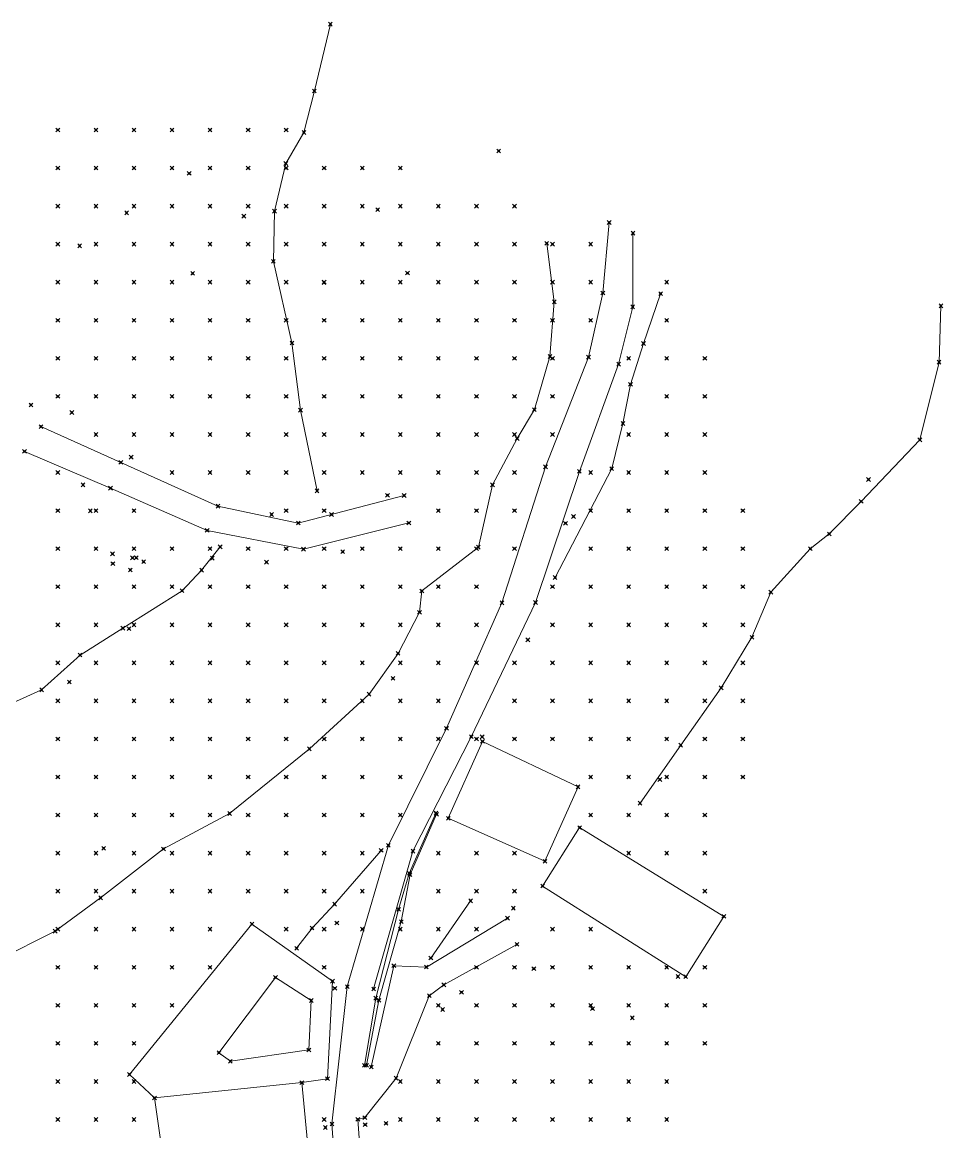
# Model space of a CAD drawing. Header units: metres. Extents: x 441556 to 446409, y 432338 to 461058.
# Drawn here: x 445364.5 to 445437, y 439567.9 to 439655.3 of the extents above; entities that cross this region are included whole.
import ezdxf

# ---------------------------------------------------------------- set-up
doc = ezdxf.new("R2010")
doc.units = ezdxf.units.M
doc.header["$MEASUREMENT"] = 0
doc.header["$PDMODE"] = 35
doc.header["$PDSIZE"] = 0.15
for name, color, linetype, lineweight in [('DTM-BRE-RevN_GRP_CONSTRUCTIE', 2, 'Continuous', 0), ('DTM-BRE-RevN_GRP_DRUM DE PIATRA', 2, 'Continuous', 0), ('DTM-BRE-RevN_GRP_DRUM PAMANT', 2, 'Continuous', 0), ('DTM-BRE-RevN_GRP_DRUM PIATRA', 2, 'Continuous', 0), ('DTM-BRE-RevN_GRP_TALUZ JOS', 2, 'Continuous', 0), ('DTM-BRE-RevN_GRP_TALUZ SUS', 2, 'Continuous', 0), ('DTM-BRE-RevN_GRP_ZID SPRIJIN JOS', 2, 'Continuous', 0), ('DTM-BRE-RevN_GRP_ZID SPRIJIN SUS', 2, 'Continuous', 0), ('DTM-NOK-RevN_LIDAR_co_lidar', 91, 'Continuous', 0), ('DTM-NOK-RevN_RTK', 32, 'Continuous', 0)]:
    doc.layers.add(name, color=color, linetype=linetype, lineweight=lineweight)

msp = doc.modelspace()

# ---------------------------------------------------------------- linework, layer by layer
at = {"layer": 'DTM-BRE-RevN_GRP_CONSTRUCTIE'}
for p, q in [((445400.733, 439598.671, 365.261), (445398.036, 439592.613, 365.159)), ((445408.265, 439595.087, 372.804), (445400.733, 439598.671, 365.261)), ((445405.653, 439589.222, 371.632), (445408.265, 439595.087, 372.804)), ((445398.036, 439592.613, 365.159), (445405.653, 439589.222, 371.632)), ((445408.386, 439591.876, 372.341), (445405.47, 439587.273, 371.505)), ((445419.757, 439584.877, 372.659), (445408.386, 439591.876, 372.341)), ((445405.47, 439587.273, 371.505), (445416.749, 439580.128, 371.659)), ((445416.749, 439580.128, 371.659), (445419.757, 439584.877, 372.659)), ((445382.563, 439584.277, 360.284), (445372.905, 439572.418, 358.838)), ((445388.914, 439579.774, 363.689), (445382.563, 439584.277, 360.284)), ((445384.42, 439580.073, 362.506), (445379.958, 439574.139, 362.506)), ((445387.238, 439578.252, 362.994), (445384.42, 439580.073, 362.506)), ((445388.52, 439572.088, 365.05), (445388.914, 439579.774, 363.689)), ((445387.045, 439574.35, 363.58), (445387.238, 439578.252, 362.994)), ((445380.859, 439573.462, 362.506), (445387.045, 439574.35, 363.58)), ((445379.958, 439574.139, 362.506), (445380.859, 439573.462, 362.506)), ((445372.905, 439572.418, 358.838), (445374.882, 439570.569, 363.669)), ((445374.882, 439570.569, 363.669), (445386.495, 439571.776, 364.385)), ((445386.495, 439571.776, 364.385), (445388.52, 439572.088, 365.05)), ((445386.495, 439571.776, 364.385), (445387.339, 439562.689, 364.143)), ((445376.19, 439561.484, 361.575), (445374.882, 439570.569, 363.669))]:
    msp.add_line(p, q, dxfattribs=at)
at = {"layer": 'DTM-BRE-RevN_GRP_DRUM DE PIATRA'}
for p, q in [((445372.223, 439620.655, 370.252), (445365.927, 439623.477, 371.656)), ((445371.415, 439618.622, 369.978), (445364.638, 439621.525, 371.772)), ((445379.878, 439617.208, 368.7), (445372.223, 439620.655, 370.252)), ((445379.029, 439615.296, 368.33), (445371.415, 439618.622, 369.978)), ((445394.562, 439618.051, 365.663), (445386.213, 439615.88, 367.24)), ((445386.213, 439615.88, 367.24), (445379.878, 439617.208, 368.7)), ((445394.927, 439615.882, 365.505), (445386.626, 439613.82, 367.062)), ((445386.626, 439613.82, 367.062), (445379.029, 439615.296, 368.33))]:
    msp.add_line(p, q, dxfattribs=at)
at = {"layer": 'DTM-BRE-RevN_GRP_DRUM PAMANT'}
for p, q in [((445396.308, 439580.884, 367.92), (445402.707, 439584.739, 370.37)), ((445397.688, 439579.49, 368.26), (445403.444, 439582.675, 370.492)), ((445391.964, 439573.012, 365.744), (445393.746, 439580.994, 367.546)), ((445393.746, 439580.994, 367.546), (445396.308, 439580.884, 367.92)), ((445396.536, 439578.625, 367.722), (445397.688, 439579.49, 368.26)), ((445393.917, 439572.13, 366.092), (445396.536, 439578.625, 367.722)), ((445391.457, 439569.018, 365.466), (445393.917, 439572.13, 366.092))]:
    msp.add_line(p, q, dxfattribs=at)
at = {"layer": 'DTM-BRE-RevN_GRP_DRUM PIATRA'}
for p, q in [((445410.218, 439634.005, 368.193), (445410.721, 439639.566, 369.512)), ((445412.572, 439632.911, 368.607), (445412.594, 439638.721, 369.101)), ((445409.084, 439628.951, 367.475), (445410.218, 439634.005, 368.193)), ((445411.46, 439628.401, 367.709), (445412.572, 439632.911, 368.607)), ((445405.693, 439620.307, 365.715), (445409.084, 439628.951, 367.475)), ((445408.365, 439619.948, 366.198), (445411.46, 439628.401, 367.709)), ((445402.263, 439609.59, 364.653), (445405.693, 439620.307, 365.715)), ((445404.905, 439609.614, 365.156), (445408.365, 439619.948, 366.198)), ((445397.896, 439599.703, 364.822), (445402.263, 439609.59, 364.653)), ((445399.848, 439599.036, 365.033), (445404.905, 439609.614, 365.156)), ((445393.315, 439590.482, 364.93), (445397.896, 439599.703, 364.822)), ((445395.25, 439590.024, 365.137), (445399.848, 439599.036, 365.033)), ((445390.072, 439579.342, 364.866), (445393.315, 439590.482, 364.93)), ((445392.147, 439579.157, 364.911), (445395.25, 439590.024, 365.137)), ((445388.865, 439568.521, 365.178), (445390.072, 439579.342, 364.866)), ((445389.582, 439557.861, 364.513), (445388.865, 439568.521, 365.178)), ((445390.91, 439568.883, 365.299), (445391.457, 439569.018, 365.466)), ((445391.655, 439558.594, 364.582), (445390.91, 439568.883, 365.299))]:
    msp.add_line(p, q, dxfattribs=at)
at = {"layer": 'DTM-BRE-RevN_GRP_TALUZ JOS'}
for p, q in [((445406.391, 439633.311, 367.177), (445405.794, 439637.915, 367.683)), ((445413.423, 439630.026, 369.95), (445414.771, 439633.954, 370.617)), ((445406.049, 439629.001, 366.314), (445406.391, 439633.311, 367.177)), ((445412.402, 439626.802, 368.315), (445413.423, 439630.026, 369.95)), ((445404.82, 439624.815, 365.66), (445406.049, 439629.001, 366.314)), ((445411.804, 439623.72, 368.308), (445412.402, 439626.802, 368.315)), ((445403.464, 439622.537, 365.439), (445404.82, 439624.815, 365.66)), ((445410.915, 439620.163, 367.682), (445411.804, 439623.72, 368.308)), ((445401.524, 439618.891, 365.018), (445403.464, 439622.537, 365.439)), ((445406.452, 439611.59, 365.288), (445410.915, 439620.163, 367.682)), ((445400.407, 439613.974, 364.816), (445401.524, 439618.891, 365.018)), ((445395.946, 439610.526, 362.861), (445400.407, 439613.974, 364.816)), ((445395.768, 439608.843, 362.347), (445395.946, 439610.526, 362.861)), ((445394.077, 439605.607, 361.194), (445395.768, 439608.843, 362.347)), ((445391.787, 439602.397, 360.185), (445394.077, 439605.607, 361.194)), ((445387.085, 439598.085, 359.233), (445391.787, 439602.397, 360.185)), ((445380.8, 439592.986, 356.994), (445387.085, 439598.085, 359.233)), ((445375.592, 439590.196, 354.612), (445380.8, 439592.986, 356.994)), ((445370.629, 439586.345, 354.594), (445375.592, 439590.196, 354.612)), ((445367.049, 439583.71, 353.466), (445370.629, 439586.345, 354.594)), ((445361.728, 439581.055, 352.612), (445367.049, 439583.71, 353.466))]:
    msp.add_line(p, q, dxfattribs=at)
at = {"layer": 'DTM-BRE-RevN_GRP_TALUZ SUS'}
for p, q in [((445387.478, 439649.933, 380.802), (445388.745, 439655.198, 382.202)), ((445386.656, 439646.657, 380.021), (445387.478, 439649.933, 380.802)), ((445385.226, 439644.208, 379.286), (445386.656, 439646.657, 380.021)), ((445384.338, 439640.456, 377.5), (445385.226, 439644.208, 379.286)), ((445384.249, 439636.501, 375.603), (445384.338, 439640.456, 377.5)), ((445385.713, 439630.067, 372.454), (445384.249, 439636.501, 375.603)), ((445436.719, 439628.551, 383.187), (445436.863, 439632.992, 383.782)), ((445386.383, 439624.77, 370.496), (445385.713, 439630.067, 372.454)), ((445435.205, 439622.433, 382.075), (445436.719, 439628.551, 383.187)), ((445387.692, 439618.412, 368.785), (445386.383, 439624.77, 370.496)), ((445430.573, 439617.585, 380.38), (445435.205, 439622.433, 382.075)), ((445428.062, 439615.02, 379.501), (445430.573, 439617.585, 380.38)), ((445426.568, 439613.851, 378.945), (445428.062, 439615.02, 379.501)), ((445378.591, 439612.168, 367.608), (445380.057, 439614.004, 368.076)), ((445423.463, 439610.434, 377.894), (445426.568, 439613.851, 378.945)), ((445377.049, 439610.547, 366.891), (445378.591, 439612.168, 367.608)), ((445372.385, 439607.591, 367.158), (445377.049, 439610.547, 366.891)), ((445421.97, 439606.874, 377.388), (445423.463, 439610.434, 377.894)), ((445369.011, 439605.476, 367.047), (445372.385, 439607.591, 367.158)), ((445419.542, 439602.89, 376.576), (445421.97, 439606.874, 377.388)), ((445365.984, 439602.735, 366.873), (445369.011, 439605.476, 367.047)), ((445359.469, 439599.784, 367.264), (445365.984, 439602.735, 366.873)), ((445416.357, 439598.368, 375.012), (445419.542, 439602.89, 376.576)), ((445413.148, 439593.801, 374.316), (445416.357, 439598.368, 375.012)), ((445389.076, 439585.841, 363.882), (445392.749, 439590.078, 364.457)), ((445387.3, 439583.958, 363.058), (445389.076, 439585.841, 363.882)), ((445396.663, 439581.597, 367.925), (445399.795, 439586.102, 370.829)), ((445386.084, 439582.364, 362.569), (445387.3, 439583.958, 363.058))]:
    msp.add_line(p, q, dxfattribs=at)
at = {"layer": 'DTM-BRE-RevN_GRP_ZID SPRIJIN JOS'}
for p, q in [((445397.06, 439593.017, 365.351), (445394.959, 439588.268, 365.492)), ((445394.959, 439588.268, 365.492), (445394.119, 439585.432, 365.312)), ((445394.119, 439585.432, 365.312), (445392.316, 439578.439, 365.102)), ((445392.316, 439578.439, 365.102), (445391.435, 439573.137, 365.564))]:
    msp.add_line(p, q, dxfattribs=at)
at = {"layer": 'DTM-BRE-RevN_GRP_ZID SPRIJIN SUS'}
for p, q in [((445397.105, 439592.926, 368.036), (445395.02, 439588.171, 368.273)), ((445395.02, 439588.171, 368.273), (445394.332, 439584.468, 367.752)), ((445394.332, 439584.468, 367.752), (445392.567, 439578.269, 367.083)), ((445392.567, 439578.269, 367.083), (445391.588, 439573.143, 365.817))]:
    msp.add_line(p, q, dxfattribs=at)
at = {"layer": 'DTM-NOK-RevN_LIDAR_co_lidar'}
for p in [(445367.263, 439646.853, 378.064), (445370.262, 439646.853, 378.424), (445373.262, 439646.853, 378.852), (445376.261, 439646.853, 379.335), (445379.26, 439646.853, 379.659), (445382.26, 439646.853, 379.815), (445385.259, 439646.853, 379.93), (445367.263, 439643.853, 377.77), (445370.262, 439643.853, 378.072), (445373.262, 439643.853, 378.448), (445376.261, 439643.853, 378.779), (445377.617, 439643.433, 378.825), (445379.26, 439643.853, 378.938), (445382.26, 439643.853, 378.983), (445385.259, 439643.853, 378.913), (445388.258, 439643.853, 378.328), (445391.258, 439643.853, 377.472), (445394.257, 439643.853, 376.149), (445367.263, 439640.854, 377.418), (445370.262, 439640.854, 377.503), (445373.262, 439640.854, 377.655), (445376.261, 439640.854, 377.834), (445379.26, 439640.854, 377.873), (445382.26, 439640.854, 377.8), (445385.259, 439640.854, 377.542), (445388.258, 439640.854, 376.963), (445391.258, 439640.854, 376.073), (445394.257, 439640.854, 375.008), (445397.256, 439640.854, 374.049), (445400.256, 439640.854, 373.15), (445403.255, 439640.854, 371.308), (445367.263, 439637.855, 376.345), (445370.262, 439637.855, 376.629), (445373.262, 439637.855, 376.76), (445376.261, 439637.855, 376.728), (445379.26, 439637.855, 376.588), (445382.26, 439637.855, 376.353), (445385.259, 439637.855, 376.01), (445388.258, 439637.855, 375.551), (445391.258, 439637.855, 374.798), (445394.257, 439637.855, 373.847), (445397.256, 439637.855, 372.862), (445400.256, 439637.855, 371.595), (445403.255, 439637.855, 369.469), (445406.254, 439637.855, 368.084), (445409.254, 439637.855, 368.931), (445367.263, 439634.855, 375.023), (445370.262, 439634.855, 375.343), (445373.262, 439634.855, 375.499), (445376.261, 439634.855, 375.461), (445379.26, 439634.855, 375.263), (445382.26, 439634.855, 374.974), (445385.259, 439634.855, 374.6), (445388.258, 439634.855, 374.202), (445391.258, 439634.855, 373.417), (445394.257, 439634.855, 372.272), (445397.256, 439634.855, 371.44), (445400.256, 439634.855, 370.515), (445403.255, 439634.855, 368.647), (445406.254, 439634.855, 367.407), (445409.254, 439634.855, 368.009), (445415.252, 439634.855, 370.511), (445367.263, 439631.856, 374.266), (445370.262, 439631.856, 374.288), (445373.262, 439631.856, 374.13), (445376.261, 439631.856, 373.943), (445379.26, 439631.856, 373.743), (445382.26, 439631.856, 373.482), (445385.259, 439631.856, 373.203), (445388.258, 439631.856, 372.793), (445391.258, 439631.856, 372.055), (445394.257, 439631.856, 371.164), (445397.256, 439631.856, 370.265), (445400.256, 439631.856, 369.411), (445403.255, 439631.856, 367.962), (445406.254, 439631.856, 366.944), (445409.254, 439631.856, 367.779), (445415.252, 439631.856, 370.696), (445367.263, 439628.857, 373.495), (445370.262, 439628.857, 373.264), (445373.262, 439628.857, 372.934), (445376.261, 439628.857, 372.653), (445379.26, 439628.857, 372.375), (445382.26, 439628.857, 372.112), (445385.259, 439628.857, 371.905), (445388.258, 439628.857, 371.557), (445391.258, 439628.857, 370.892), (445394.257, 439628.857, 370.023), (445397.256, 439628.857, 369.064), (445400.256, 439628.857, 368.216), (445403.255, 439628.857, 367.077), (445406.254, 439628.857, 366.555), (445412.253, 439628.857, 368.791), (445415.252, 439628.857, 371.023), (445418.252, 439628.857, 372.812), (445367.263, 439625.857, 372.545), (445370.262, 439625.857, 372.422), (445373.262, 439625.857, 372.141), (445376.261, 439625.857, 371.822), (445379.26, 439625.857, 371.503), (445382.26, 439625.857, 371.227), (445385.259, 439625.857, 370.948), (445388.258, 439625.857, 370.542), (445391.258, 439625.857, 369.778), (445394.257, 439625.857, 368.791), (445397.256, 439625.857, 367.81), (445400.256, 439625.857, 367.082), (445403.255, 439625.857, 366.309), (445406.254, 439625.857, 366.189), (445415.252, 439625.857, 371.489), (445418.252, 439625.857, 373.138), (445368.361, 439624.59, 372.354), (445370.262, 439622.858, 371.271), (445373.262, 439622.858, 371.265), (445376.261, 439622.858, 371.169), (445379.26, 439622.858, 370.832), (445382.26, 439622.858, 370.529), (445385.259, 439622.858, 370.163), (445388.258, 439622.858, 369.625), (445391.258, 439622.858, 368.683), (445394.257, 439622.858, 367.646), (445397.256, 439622.858, 366.767), (445400.256, 439622.858, 366.257), (445403.255, 439622.858, 365.625), (445406.254, 439622.858, 365.866), (445412.253, 439622.858, 369.272), (445415.252, 439622.858, 371.995), (445418.252, 439622.858, 373.59), (445367.263, 439619.859, 370.769), (445376.261, 439619.859, 370.073), (445379.26, 439619.859, 369.92), (445382.26, 439619.859, 369.763), (445385.259, 439619.859, 369.41), (445388.258, 439619.859, 368.697), (445391.258, 439619.859, 367.55), (445394.257, 439619.859, 366.51), (445397.256, 439619.859, 365.833), (445400.256, 439619.859, 365.497), (445403.255, 439619.859, 365.266), (445409.254, 439619.859, 366.594), (445412.253, 439619.859, 369.632), (445415.252, 439619.859, 372.247), (445418.252, 439619.859, 373.98), (445431.159, 439619.304, 380.717), (445367.263, 439616.859, 369.931), (445370.262, 439616.859, 369.536), (445373.262, 439616.859, 369.331), (445385.259, 439616.859, 368.169), (445388.258, 439616.859, 367.403), (445397.256, 439616.859, 365.284), (445400.256, 439616.859, 365.07), (445403.255, 439616.859, 365.082), (445409.254, 439616.859, 367.192), (445412.253, 439616.859, 369.993), (445415.252, 439616.859, 372.404), (445418.252, 439616.859, 374.242), (445421.251, 439616.859, 376.165), (445367.263, 439613.86, 369.006), (445370.262, 439613.86, 368.658), (445373.262, 439613.86, 368.568), (445376.261, 439613.86, 368.342), (445379.26, 439613.86, 367.969), (445382.26, 439613.86, 367.63), (445385.259, 439613.86, 367.142), (445388.258, 439613.86, 366.451), (445391.258, 439613.86, 365.638), (445394.257, 439613.86, 364.972), (445397.256, 439613.86, 364.858), (445400.256, 439613.86, 364.844), (445403.255, 439613.86, 364.917), (445409.254, 439613.86, 367.865), (445412.253, 439613.86, 370.354), (445415.252, 439613.86, 372.641), (445418.252, 439613.86, 374.464), (445421.251, 439613.86, 376.4), (445367.263, 439610.861, 368.18), (445370.262, 439610.861, 367.897), (445373.262, 439610.861, 367.602), (445376.261, 439610.861, 367.175), (445379.26, 439610.861, 366.8), (445382.26, 439610.861, 366.465), (445385.259, 439610.861, 366.017), (445388.258, 439610.861, 365.401), (445391.258, 439610.861, 364.466), (445394.257, 439610.861, 363.749), (445397.256, 439610.861, 363.89), (445400.256, 439610.861, 364.466), (445406.254, 439610.861, 365.764), (445409.254, 439610.861, 368.361), (445412.253, 439610.861, 370.719), (445415.252, 439610.861, 372.87), (445418.252, 439610.861, 374.742), (445421.251, 439610.861, 376.646), (445367.263, 439607.861, 367.616), (445370.262, 439607.861, 367.097), (445373.262, 439607.861, 366.336), (445376.261, 439607.861, 365.636), (445379.26, 439607.861, 365.147), (445382.26, 439607.861, 364.778), (445385.259, 439607.861, 364.432), (445388.258, 439607.861, 363.932), (445391.258, 439607.861, 363.116), (445394.257, 439607.861, 362.476), (445397.256, 439607.861, 363.071), (445400.256, 439607.861, 364.268), (445406.254, 439607.861, 366.572), (445409.254, 439607.861, 368.92), (445412.253, 439607.861, 371.201), (445415.252, 439607.861, 373.192), (445418.252, 439607.861, 375.156), (445421.251, 439607.861, 376.873), (445367.263, 439604.862, 366.853), (445370.262, 439604.862, 365.858), (445373.262, 439604.862, 364.866), (445376.261, 439604.862, 364.086), (445379.26, 439604.862, 363.474), (445382.26, 439604.862, 363.09), (445385.259, 439604.862, 362.845), (445388.258, 439604.862, 362.498), (445391.258, 439604.862, 361.838), (445394.257, 439604.862, 361.584), (445397.256, 439604.862, 363.146), (445400.256, 439604.862, 364.488), (445403.255, 439604.862, 365.122), (445406.254, 439604.862, 367.389), (445409.254, 439604.862, 369.617), (445412.253, 439604.862, 371.836), (445415.252, 439604.862, 373.662), (445418.252, 439604.862, 375.538), (445421.251, 439604.862, 376.852), (445393.677, 439603.636, 360.845), (445367.263, 439601.863, 365.364), (445370.262, 439601.863, 364.271), (445373.262, 439601.863, 363.35), (445376.261, 439601.863, 362.543), (445379.26, 439601.863, 361.951), (445382.26, 439601.863, 361.647), (445385.259, 439601.863, 361.419), (445388.258, 439601.863, 361.086), (445391.258, 439601.863, 360.854), (445394.257, 439601.863, 361.644), (445397.256, 439601.863, 363.754), (445403.255, 439601.863, 365.842), (445406.254, 439601.863, 368.193), (445409.254, 439601.863, 370.341), (445412.253, 439601.863, 372.472), (445415.252, 439601.863, 374.112), (445418.252, 439601.863, 375.709), (445421.251, 439601.863, 376.466), (445367.263, 439598.863, 363.518), (445370.262, 439598.863, 362.625), (445373.262, 439598.863, 361.736), (445376.261, 439598.863, 360.99), (445379.26, 439598.863, 360.543), (445382.26, 439598.863, 360.253), (445385.259, 439598.863, 359.967), (445388.258, 439598.863, 359.956), (445391.258, 439598.863, 360.661), (445394.257, 439598.863, 362.6), (445397.256, 439598.863, 364.455), (445400.256, 439598.863, 365.082), (445403.255, 439598.863, 367.025), (445406.254, 439598.863, 369.083), (445409.254, 439598.863, 371.069), (445412.253, 439598.863, 373.055), (445415.252, 439598.863, 374.424), (445418.252, 439598.863, 375.614), (445421.251, 439598.863, 375.915), (445367.263, 439595.864, 361.681), (445370.262, 439595.864, 360.772), (445373.262, 439595.864, 359.961), (445376.261, 439595.864, 359.391), (445379.26, 439595.864, 359.118), (445382.26, 439595.864, 358.876), (445385.259, 439595.864, 358.887), (445388.258, 439595.864, 359.888), (445391.258, 439595.864, 361.418), (445394.257, 439595.864, 363.61), (445409.254, 439595.864, 371.914), (445412.253, 439595.864, 373.626), (445414.706, 439595.67, 374.486), (445415.252, 439595.864, 374.527), (445418.252, 439595.864, 375.147), (445421.251, 439595.864, 375.283), (445367.263, 439592.865, 359.791), (445370.262, 439592.865, 358.94), (445373.262, 439592.865, 358.162), (445376.261, 439592.865, 357.628), (445379.26, 439592.865, 357.559), (445382.26, 439592.865, 357.996), (445385.259, 439592.865, 359.197), (445388.258, 439592.865, 360.812), (445391.258, 439592.865, 362.617), (445394.257, 439592.865, 364.376), (445409.254, 439592.865, 372.551), (445412.253, 439592.865, 373.779), (445415.252, 439592.865, 374.415), (445418.252, 439592.865, 374.59), (445367.263, 439589.865, 357.854), (445370.262, 439589.865, 357.054), (445373.262, 439589.865, 356.15), (445376.261, 439589.865, 355.8), (445379.26, 439589.865, 356.741), (445382.26, 439589.865, 358.34), (445385.259, 439589.865, 360.371), (445388.258, 439589.865, 362.163), (445391.258, 439589.865, 363.725), (445397.256, 439589.865, 367.133), (445400.256, 439589.865, 370.3), (445403.255, 439589.865, 371.047), (445412.253, 439589.865, 373.168), (445415.252, 439589.865, 373.88), (445418.252, 439589.865, 374.202), (445367.263, 439586.866, 355.769), (445370.262, 439586.866, 355.118), (445373.262, 439586.866, 354.919), (445376.261, 439586.866, 355.697), (445379.26, 439586.866, 357.384), (445382.26, 439586.866, 359.441), (445385.259, 439586.866, 361.462), (445388.258, 439586.866, 363.186), (445391.258, 439586.866, 364.441), (445397.256, 439586.866, 369.849), (445400.256, 439586.866, 370.613), (445403.255, 439586.866, 371.056), (445418.252, 439586.866, 373.466), (445367.263, 439583.867, 354.206), (445370.262, 439583.867, 354.529), (445373.262, 439583.867, 355.514), (445376.261, 439583.867, 356.94), (445379.26, 439583.867, 358.455), (445385.259, 439583.867, 362.23), (445388.258, 439583.867, 363.578), (445391.258, 439583.867, 364.658), (445394.257, 439583.867, 365.406), (445397.256, 439583.867, 368.278), (445400.256, 439583.867, 369.869), (445406.254, 439583.867, 371.089), (445409.254, 439583.867, 371.377), (445367.263, 439580.867, 354.279), (445370.262, 439580.867, 355.748), (445373.262, 439580.867, 357.044), (445376.261, 439580.867, 357.964), (445379.26, 439580.867, 358.903), (445388.258, 439580.867, 363.595), (445400.256, 439580.867, 369.166), (445403.255, 439580.867, 370.272), (445406.254, 439580.867, 370.862), (445409.254, 439580.867, 371.148), (445412.253, 439580.867, 371.341), (445415.252, 439580.867, 371.589), (445418.252, 439580.867, 371.854), (445367.263, 439577.868, 355.228), (445370.262, 439577.868, 356.493), (445373.262, 439577.868, 357.756), (445376.261, 439577.868, 358.598), (445397.256, 439577.868, 368.043), (445400.256, 439577.868, 369.439), (445403.255, 439577.868, 369.888), (445406.254, 439577.868, 370.126), (445409.254, 439577.868, 370.528), (445412.253, 439577.868, 370.798), (445415.252, 439577.868, 371.112), (445418.252, 439577.868, 371.403), (445367.263, 439574.868, 356.32), (445370.262, 439574.868, 357.378), (445373.262, 439574.868, 358.255), (445397.256, 439574.868, 368.53), (445400.256, 439574.868, 369.382), (445403.255, 439574.868, 369.567), (445406.254, 439574.868, 369.684), (445409.254, 439574.868, 369.852), (445412.253, 439574.868, 370.048), (445415.252, 439574.868, 370.221), (445418.252, 439574.868, 370.604), (445367.263, 439571.869, 357.17), (445370.262, 439571.869, 358.3), (445373.262, 439571.869, 359.107), (445394.257, 439571.869, 366.273), (445397.256, 439571.869, 368.5), (445400.256, 439571.869, 369.155), (445403.255, 439571.869, 369.308), (445406.254, 439571.869, 369.419), (445409.254, 439571.869, 369.481), (445412.253, 439571.869, 369.51), (445415.252, 439571.869, 369.649), (445367.263, 439568.87, 358.365), (445370.262, 439568.87, 359.901), (445373.262, 439568.87, 360.903), (445388.258, 439568.87, 364.178), (445394.257, 439568.87, 366.758), (445397.256, 439568.87, 368.085), (445400.256, 439568.87, 368.954), (445403.255, 439568.87, 369.113), (445406.254, 439568.87, 369.212), (445409.254, 439568.87, 369.228), (445412.253, 439568.87, 369.241), (445415.252, 439568.87, 369.277)]:
    msp.add_point(p, dxfattribs=at)
at = {"layer": 'DTM-NOK-RevN_RTK'}
for p in [(445388.745, 439655.198, 382.202), (445387.478, 439649.933, 380.802), (445386.656, 439646.657, 380.021), (445402.006, 439645.2, 373.069), (445385.226, 439644.208, 379.286), (445372.679, 439640.325, 377.64), (445381.916, 439640.06, 377.52), (445384.338, 439640.456, 377.5), (445392.473, 439640.577, 375.361), (445410.721, 439639.566, 369.512), (445412.594, 439638.721, 369.101), (445368.978, 439637.719, 376.842), (445405.794, 439637.915, 367.683), (445384.249, 439636.501, 375.603), (445377.885, 439635.552, 375.989), (445394.816, 439635.581, 372.551), (445388.24, 439634.836, 374.192), (445410.218, 439634.005, 368.193), (445414.771, 439633.954, 370.617), (445406.391, 439633.311, 367.177), (445412.572, 439632.911, 368.607), (445436.863, 439632.992, 383.782), (445385.713, 439630.067, 372.454), (445413.423, 439630.026, 369.95), (445406.049, 439629.001, 366.314), (445409.084, 439628.951, 367.475), (445411.46, 439628.401, 367.709), (445436.719, 439628.551, 383.187), (445412.402, 439626.802, 368.315), (445365.138, 439625.186, 372.213), (445386.383, 439624.77, 370.496), (445404.82, 439624.815, 365.66), (445365.927, 439623.477, 371.656), (445411.804, 439623.72, 368.308), (445403.464, 439622.537, 365.439), (445435.205, 439622.433, 382.075), (445364.638, 439621.525, 371.772), (445372.223, 439620.655, 370.252), (445373.042, 439621.066, 370.238), (445405.693, 439620.307, 365.715), (445408.365, 439619.948, 366.198), (445410.915, 439620.163, 367.682), (445369.246, 439618.888, 370.305), (445401.524, 439618.891, 365.018), (445371.415, 439618.622, 369.978), (445387.692, 439618.412, 368.785), (445393.245, 439618.065, 366.002), (445394.562, 439618.051, 365.663), (445379.878, 439617.208, 368.7), (445430.573, 439617.585, 380.38), (445369.825, 439616.836, 369.155), (445384.109, 439616.547, 368.107), (445388.828, 439616.547, 366.915), (445407.908, 439616.398, 365.902), (445379.029, 439615.296, 368.33), (445386.213, 439615.88, 367.24), (445394.927, 439615.882, 365.505), (445407.273, 439615.861, 365.471), (445428.062, 439615.02, 379.501), (445380.057, 439614.004, 368.076), (445386.626, 439613.82, 367.062), (445389.715, 439613.615, 366.311), (445400.407, 439613.974, 364.816), (445426.568, 439613.851, 378.945), (445371.566, 439613.451, 369.013), (445371.59, 439612.683, 368.421), (445373.151, 439613.133, 368.628), (445373.442, 439613.143, 368.665), (445374.02, 439612.828, 368.51), (445379.435, 439613.111, 367.948), (445383.704, 439612.797, 367.283), (445372.974, 439612.181, 368.415), (445378.591, 439612.168, 367.608), (445406.452, 439611.59, 365.288), (445377.049, 439610.547, 366.891), (445395.946, 439610.526, 362.861), (445423.463, 439610.434, 377.894), (445402.263, 439609.59, 364.653), (445404.905, 439609.614, 365.156), (445395.768, 439608.843, 362.347), (445372.385, 439607.591, 367.158), (445372.873, 439607.551, 367.011), (445404.3, 439606.676, 365.11), (445421.97, 439606.874, 377.388), (445369.011, 439605.476, 367.047), (445394.077, 439605.607, 361.194), (445368.169, 439603.349, 366.741), (445365.984, 439602.735, 366.873), (445391.787, 439602.397, 360.185), (445419.542, 439602.89, 376.576), (445397.896, 439599.703, 364.822), (445399.848, 439599.036, 365.033), (445400.704, 439599.033, 365.219), (445400.733, 439598.671, 365.261), (445387.085, 439598.085, 359.233), (445416.357, 439598.368, 375.012), (445408.265, 439595.087, 372.804), (445413.148, 439593.801, 374.316), (445380.8, 439592.986, 356.994), (445397.06, 439593.017, 365.351), (445397.105, 439592.926, 368.036), (445398.036, 439592.613, 365.159), (445408.386, 439591.876, 372.341), (445370.872, 439590.243, 357.185), (445375.592, 439590.196, 354.612), (445392.749, 439590.078, 364.457), (445393.315, 439590.482, 364.93), (445395.25, 439590.024, 365.137), (445405.653, 439589.222, 371.632), (445394.959, 439588.268, 365.492), (445395.02, 439588.171, 368.273), (445405.47, 439587.273, 371.505), (445370.629, 439586.345, 354.594), (445389.076, 439585.841, 363.882), (445399.795, 439586.102, 370.829), (445403.17, 439585.528, 370.751), (445394.119, 439585.432, 365.312), (445402.707, 439584.739, 370.37), (445419.757, 439584.877, 372.659), (445382.563, 439584.277, 360.284), (445387.3, 439583.958, 363.058), (445389.247, 439584.361, 364.544), (445394.332, 439584.468, 367.752), (445367.049, 439583.71, 353.466), (445386.084, 439582.364, 362.569), (445403.444, 439582.675, 370.492), (445396.663, 439581.597, 367.925), (445393.746, 439580.994, 367.546), (445396.308, 439580.884, 367.92), (445404.774, 439580.759, 370.931), (445384.42, 439580.073, 362.506), (445388.914, 439579.774, 363.689), (445397.688, 439579.49, 368.26), (445416.137, 439580.147, 371.715), (445416.749, 439580.128, 371.659), (445389.094, 439579.212, 364.838), (445390.072, 439579.342, 364.866), (445392.147, 439579.157, 364.911), (445396.536, 439578.625, 367.722), (445399.076, 439578.897, 369.027), (445387.238, 439578.252, 362.994), (445392.316, 439578.439, 365.102), (445392.567, 439578.269, 367.083), (445397.586, 439577.54, 369.023), (445409.402, 439577.604, 370.749), (445412.535, 439576.883, 370.749), (445387.045, 439574.35, 363.58), (445379.958, 439574.139, 362.506), (445380.859, 439573.462, 362.506), (445372.905, 439572.418, 358.838), (445391.435, 439573.137, 365.564), (445391.588, 439573.143, 365.817), (445391.964, 439573.012, 365.744), (445386.495, 439571.776, 364.385), (445388.52, 439572.088, 365.05), (445393.917, 439572.13, 366.092), (445374.882, 439570.569, 363.669), (445391.457, 439569.018, 365.466), (445388.352, 439568.247, 365.191), (445388.865, 439568.521, 365.178), (445390.91, 439568.883, 365.299), (445391.479, 439568.465, 365.344), (445393.132, 439568.57, 366.532)]:
    msp.add_point(p, dxfattribs=at)

doc.saveas('drawing.dxf')
